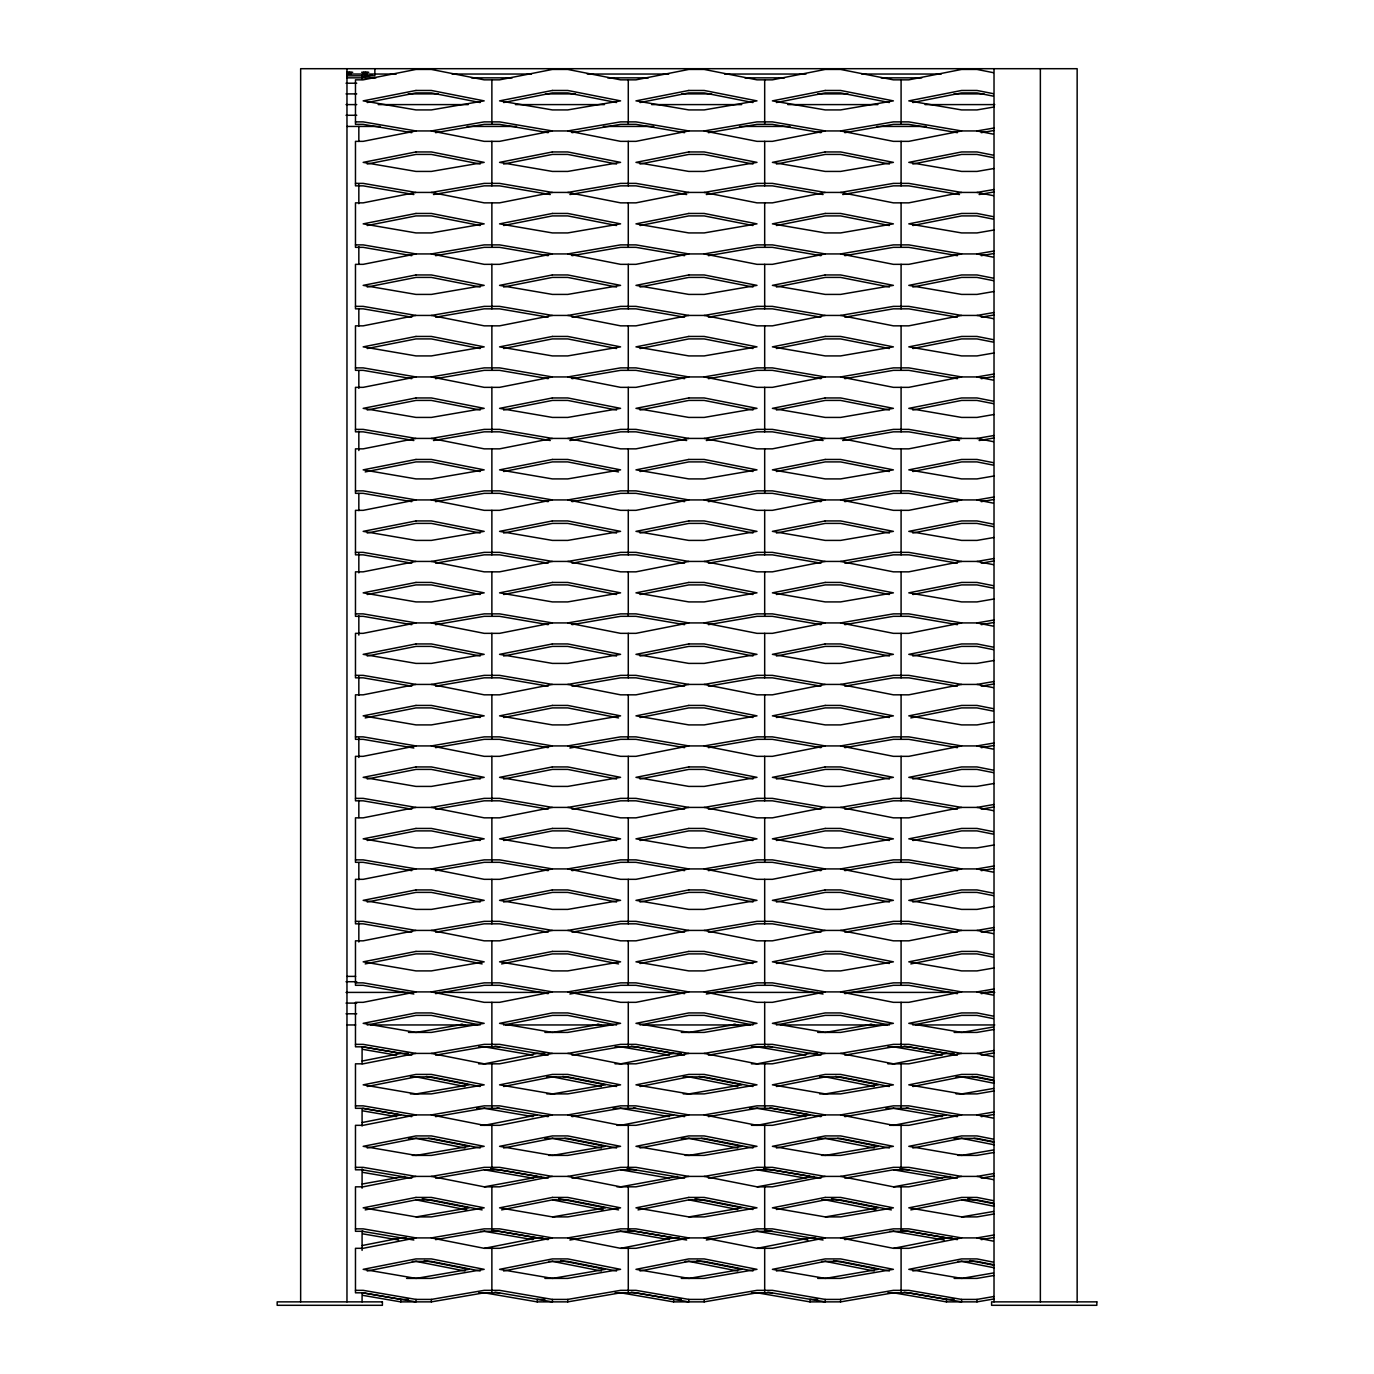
<?xml version="1.0" encoding="UTF-8"?>
<svg xmlns="http://www.w3.org/2000/svg" width="1374" height="1374" viewBox="0 0 1374 1374"><rect width="100%" height="100%" fill="white"/><g stroke="black" fill="none" stroke-linecap="round" stroke-linejoin="round"><path stroke-width="1.5" d="M362.204 77.064L372.354 75.055M367.236 102.535L415.961 92.917L431.367 92.917L480.11 102.535M503.64 102.535L552.382 92.917L567.771 92.917L616.514 102.535M993.9 128.04L977 130.942L961.594 130.942L908.798 121.874L893.392 121.874L840.596 130.942L825.19 130.942L772.394 121.874L756.988 121.874L704.192 130.942L688.786 130.942L635.973 121.874L620.584 121.874L567.771 130.942L552.382 130.942L499.569 121.874L484.18 121.874L431.367 130.942L415.961 130.942L363.165 141.35L355.471 141.35L355.471 185.851L363.165 185.851L413.866 194.541M640.044 102.535L688.786 92.917L704.192 92.917L752.918 102.535M367.236 164.038L415.961 154.42L431.367 154.42L480.11 164.038M552.382 130.942L499.569 141.35L484.18 141.35L431.367 130.942M776.447 102.535L825.19 92.917L840.596 92.917L889.339 102.535M503.64 164.038L552.382 154.42L567.771 154.42L616.514 164.038M688.786 130.942L635.973 141.35L620.584 141.35L567.771 130.942M993.9 189.543L977 192.429L961.594 192.429L908.798 183.377L893.392 183.377L840.596 192.429L825.19 192.429L772.394 183.377L756.988 183.377L704.192 192.429L688.786 192.429L635.973 183.377L620.584 183.377L567.771 192.429L552.382 192.429L499.569 183.377L484.18 183.377L431.367 192.429L415.961 192.429L363.165 202.854L355.471 202.854L355.471 247.337L363.165 247.337L411.753 255.684M912.851 102.535L961.594 92.917L977 92.917L993.247 96.128M640.044 164.038L688.786 154.42L704.192 154.42L752.918 164.038M825.19 130.942L772.394 141.35L756.988 141.35L704.192 130.942M367.236 225.525L415.961 215.907L431.367 215.907L480.11 225.525M552.382 192.429L499.569 202.854L484.18 202.854L431.367 192.429M776.447 164.038L825.19 154.42L840.596 154.42L889.339 164.038M961.594 130.942L908.798 141.35L893.392 141.35L840.596 130.942M503.64 225.525L552.382 215.907L567.771 215.907L616.514 225.525M688.786 192.429L635.973 202.854L620.584 202.854L567.771 192.429M993.9 251.03L977 253.932L961.594 253.932L908.798 244.881L893.392 244.881L840.596 253.932L825.19 253.932L772.394 244.881L756.988 244.881L704.192 253.932L688.786 253.932L635.973 244.881L620.584 244.881L567.771 253.932L552.382 253.932L499.569 244.881L484.18 244.881L431.367 253.932L415.961 253.932L363.165 264.34L355.471 264.34L355.471 308.841L363.165 308.841L411.753 317.171M912.851 164.038L961.594 154.42L977 154.42L993.247 157.615M640.044 225.525L688.786 215.907L704.192 215.907L752.918 225.525M825.19 192.429L772.394 202.854L756.988 202.854L704.192 192.429M367.236 287.029L415.961 277.411L431.367 277.411L480.11 287.029M552.382 253.932L499.569 264.34L484.18 264.34L431.367 253.932M776.447 225.525L825.19 215.907L840.596 215.907L889.339 225.525M961.594 192.429L908.798 202.854L893.392 202.854L840.596 192.429M503.64 287.029L552.382 277.411L567.771 277.411L616.514 287.029M688.786 253.932L635.973 264.34L620.584 264.34L567.771 253.932M993.9 312.533L977 315.436L961.594 315.436L908.798 306.368L893.392 306.368L840.596 315.436L825.19 315.436L772.394 306.368L756.988 306.368L704.192 315.436L688.786 315.436L635.973 306.368L620.584 306.368L567.771 315.436L552.382 315.436L499.569 306.368L484.18 306.368L431.367 315.436L415.961 315.436L363.165 325.844L355.471 325.844L355.471 370.345L363.165 370.345L411.753 378.674M912.851 225.525L961.594 215.907L977 215.907L993.247 219.119M640.044 287.029L688.786 277.411L704.192 277.411L752.918 287.029M825.19 253.932L772.394 264.34L756.988 264.34L704.192 253.932M367.236 348.532L415.961 338.914L431.367 338.914L480.11 348.532M552.382 315.436L499.569 325.844L484.18 325.844L431.367 315.436M776.447 287.029L825.19 277.411L840.596 277.411L889.339 287.029M961.594 253.932L908.798 264.34L893.392 264.34L840.596 253.932M503.64 348.532L552.382 338.914L567.771 338.914L616.514 348.532M688.786 315.436L635.973 325.844L620.584 325.844L567.771 315.436M993.9 374.037L977 376.94L961.594 376.94L908.798 367.871L893.392 367.871L840.596 376.94L825.19 376.94L772.394 367.871L756.988 367.871L704.192 376.94L688.786 376.94L635.973 367.871L620.584 367.871L567.771 376.94L552.382 376.94L499.569 367.871L484.18 367.871L431.367 376.94L415.961 376.94L363.165 387.348L355.471 387.348L355.471 431.831L363.165 431.831L413.866 440.539M912.851 287.029L961.594 277.411L977 277.411L993.247 280.622M640.044 348.532L688.786 338.914L704.192 338.914L752.918 348.532M825.19 315.436L772.394 325.844L756.988 325.844L704.192 315.436M367.236 410.019L415.961 400.418L431.367 400.418L480.11 410.019M552.382 376.94L499.569 387.348L484.18 387.348L431.367 376.94M776.447 348.532L825.19 338.914L840.596 338.914L889.339 348.532M961.594 315.436L908.798 325.844L893.392 325.844L840.596 315.436M503.64 410.019L552.382 400.418L567.771 400.418L616.514 410.019M688.786 376.94L635.973 387.348L620.584 387.348L567.771 376.94M993.9 435.524L977 438.426L961.594 438.426L908.798 429.375L893.392 429.375L840.596 438.426L825.19 438.426L772.394 429.375L756.988 429.375L704.192 438.426L688.786 438.426L635.973 429.375L620.584 429.375L567.771 438.426L552.382 438.426L499.569 429.375L484.18 429.375L431.367 438.426L415.961 438.426L363.165 448.851L355.471 448.851L355.471 493.335L363.165 493.335L411.753 501.665M912.851 348.532L961.594 338.914L977 338.914L993.247 342.109M640.044 410.019L688.786 400.418L704.192 400.418L752.918 410.019M825.19 376.94L772.394 387.348L756.988 387.348L704.192 376.94M365.192 471.917L415.961 461.904L431.367 461.904L480.11 471.522M552.382 438.426L499.569 448.851L484.18 448.851L431.367 438.426M776.447 410.019L825.19 400.418L840.596 400.418L889.339 410.019M961.594 376.94L908.798 387.348L893.392 387.348L840.596 376.94M503.64 471.522L552.382 461.904L567.771 461.904L618.54 471.917M688.786 438.426L635.973 448.851L620.584 448.851L567.771 438.426M993.9 497.027L977 499.93L961.594 499.93L908.798 490.862L893.392 490.862L840.596 499.93L825.19 499.93L772.394 490.862L756.988 490.862L704.192 499.93L688.786 499.93L635.973 490.862L620.584 490.862L567.771 499.93L552.382 499.93L499.569 490.862L484.18 490.862L431.367 499.93L415.961 499.93L363.165 510.338L355.471 510.338L355.471 554.838L363.165 554.838L411.753 563.168M912.851 410.019L961.594 400.418L977 400.418L993.247 403.613M640.044 471.522L688.786 461.904L704.192 461.904L752.918 471.522M825.19 438.426L772.394 448.851L756.988 448.851L704.192 438.426M367.236 533.026L415.961 523.408L431.367 523.408L480.11 533.026M552.382 499.93L499.569 510.338L484.18 510.338L431.367 499.93M776.447 471.522L825.19 461.904L840.596 461.904L889.339 471.522M961.594 438.426L908.798 448.851L893.392 448.851L840.596 438.426M503.64 533.026L552.382 523.408L567.771 523.408L616.514 533.026M688.786 499.93L635.973 510.338L620.584 510.338L567.771 499.93M993.9 558.531L977 561.434L961.594 561.434L908.798 552.365L893.392 552.365L840.596 561.434L825.19 561.434L772.394 552.365L756.988 552.365L704.192 561.434L688.786 561.434L635.973 552.365L620.584 552.365L567.771 561.434L552.382 561.434L499.569 552.365L484.18 552.365L431.367 561.434L415.961 561.434L363.165 571.842L355.471 571.842L355.471 616.325L363.165 616.325L411.753 624.672M912.851 471.522L961.594 461.904L977 461.904L993.247 465.116M640.044 533.026L688.786 523.408L704.192 523.408L752.918 533.026M825.19 499.93L772.394 510.338L756.988 510.338L704.192 499.93M367.236 594.513L415.961 584.912L431.367 584.912L480.11 594.513M552.382 561.434L499.569 571.842L484.18 571.842L431.367 561.434M776.447 533.026L825.19 523.408L840.596 523.408L889.339 533.026M961.594 499.93L908.798 510.338L893.392 510.338L840.596 499.93M503.64 594.513L552.382 584.912L567.771 584.912L616.514 594.513M688.786 561.434L635.973 571.842L620.584 571.842L567.771 561.434M993.9 620.018L977 622.92L961.594 622.92L908.798 613.869L893.392 613.869L840.596 622.92L825.19 622.92L772.394 613.869L756.988 613.869L704.192 622.92L688.786 622.92L635.973 613.869L620.584 613.869L567.771 622.92L552.382 622.92L499.569 613.869L484.18 613.869L431.367 622.92L415.961 622.92L363.165 633.345L355.471 633.345L355.471 677.829L363.165 677.829L411.753 686.158M912.851 533.026L961.594 523.408L977 523.408L993.247 526.603M640.044 594.513L688.786 584.912L704.192 584.912L752.918 594.513M825.19 561.434L772.394 571.842L756.988 571.842L704.192 561.434M367.236 656.016L415.961 646.398L431.367 646.398L480.11 656.016M552.382 622.92L499.569 633.345L484.18 633.345L431.367 622.92M776.447 594.513L825.19 584.912L840.596 584.912L889.339 594.513M961.594 561.434L908.798 571.842L893.392 571.842L840.596 561.434M503.64 656.016L552.382 646.398L567.771 646.398L616.514 656.016M688.786 622.92L635.973 633.345L620.584 633.345L567.771 622.92M993.9 681.521L977 684.424L961.594 684.424L908.798 675.355L893.392 675.355L840.596 684.424L825.19 684.424L772.394 675.355L756.988 675.355L704.192 684.424L688.786 684.424L635.973 675.355L620.584 675.355L567.771 684.424L552.382 684.424L499.569 675.355L484.18 675.355L431.367 684.424L415.961 684.424L363.165 694.832L355.471 694.832L355.471 739.332L363.165 739.332L413.866 748.023M912.851 594.513L961.594 584.912L977 584.912L993.247 588.106M640.044 656.016L688.786 646.398L704.192 646.398L752.918 656.016M825.19 622.92L772.394 633.345L756.988 633.345L704.192 622.92M365.192 717.915L415.961 707.902L431.367 707.902L480.11 717.52M552.382 684.424L499.569 694.832L484.18 694.832L431.367 684.424M776.447 656.016L825.19 646.398L840.596 646.398L889.339 656.016M961.594 622.92L908.798 633.345L893.392 633.345L840.596 622.92M503.64 717.52L552.382 707.902L567.771 707.902L618.54 717.915M688.786 684.424L635.973 694.832L620.584 694.832L567.771 684.424M993.9 743.025L977 745.927L961.594 745.927L908.798 736.859L893.392 736.859L840.596 745.927L825.19 745.927L772.394 736.859L756.988 736.859L704.192 745.927L688.786 745.927L635.973 736.859L620.584 736.859L567.771 745.927L552.382 745.927L499.569 736.859L484.18 736.859L431.367 745.927L415.961 745.927L363.165 756.335L355.471 756.335L355.471 800.819L363.165 800.819L411.753 809.166M912.851 656.016L961.594 646.398L977 646.398L993.247 649.61M640.044 717.52L688.786 707.902L704.192 707.902L752.918 717.52M825.19 684.424L772.394 694.832L756.988 694.832L704.192 684.424M367.236 779.006L415.961 769.406L431.367 769.406L480.11 779.006M552.382 745.927L499.569 756.335L484.18 756.335L431.367 745.927M776.447 717.52L825.19 707.902L840.596 707.902L889.339 717.52M961.594 684.424L908.798 694.832L893.392 694.832L840.596 684.424M503.64 779.006L552.382 769.406L567.771 769.406L616.514 779.006M688.786 745.927L635.973 756.335L620.584 756.335L567.771 745.927M993.9 804.511L977 807.414L961.594 807.414L908.798 798.363L893.392 798.363L840.596 807.414L825.19 807.414L772.394 798.363L756.988 798.363L704.192 807.414L688.786 807.414L635.973 798.363L620.584 798.363L567.771 807.414L552.382 807.414L499.569 798.363L484.18 798.363L431.367 807.414L415.961 807.414L363.165 817.839L355.471 817.839L355.471 862.322L363.165 862.322L411.753 870.652M910.825 717.915L961.594 707.902L977 707.902L993.247 711.097M640.044 779.006L688.786 769.406L704.192 769.406L752.918 779.006M825.19 745.927L772.394 756.335L756.988 756.335L704.192 745.927M367.236 840.51L415.961 830.892L431.367 830.892L480.11 840.51M552.382 807.414L499.569 817.839L484.18 817.839L431.367 807.414M776.447 779.006L825.19 769.406L840.596 769.406L889.339 779.006M961.594 745.927L908.798 756.335L893.392 756.335L840.596 745.927M503.64 840.51L552.382 830.892L567.771 830.892L616.514 840.51M688.786 807.414L635.973 817.839L620.584 817.839L567.771 807.414M993.9 866.015L977 868.918L961.594 868.918L908.798 859.866L893.392 859.866L840.596 868.918L825.19 868.918L772.394 859.866L756.988 859.866L704.192 868.918L688.786 868.918L635.973 859.866L620.584 859.866L567.771 868.918L552.382 868.918L499.569 859.866L484.18 859.866L431.367 868.918L415.961 868.918L363.165 879.326L355.471 879.326L355.471 923.826L363.165 923.826L411.753 932.156M912.851 779.006L961.594 769.406L977 769.406L993.247 772.6M640.044 840.51L688.786 830.892L704.192 830.892L752.918 840.51M825.19 807.414L772.394 817.839L756.988 817.839L704.192 807.414M367.236 902.014L415.961 892.396L431.367 892.396L480.11 902.014M552.382 868.918L499.569 879.326L484.18 879.326L431.367 868.918M776.447 840.51L825.19 830.892L840.596 830.892L889.339 840.51M961.594 807.414L908.798 817.839L893.392 817.839L840.596 807.414M503.64 902.014L552.382 892.396L567.771 892.396L616.514 902.014M688.786 868.918L635.973 879.326L620.584 879.326L567.771 868.918M993.9 927.519L977 930.421L961.594 930.421L908.798 921.353L893.392 921.353L840.596 930.421L825.19 930.421L772.394 921.353L756.988 921.353L704.192 930.421L688.786 930.421L635.973 921.353L620.584 921.353L567.771 930.421L552.382 930.421L499.569 921.353L484.18 921.353L431.367 930.421L415.961 930.421L363.165 940.829L355.471 940.829L355.471 985.313L363.165 985.313L413.866 994.02M912.851 840.51L961.594 830.892L977 830.892L993.247 834.104M640.044 902.014L688.786 892.396L704.192 892.396L752.918 902.014M825.19 868.918L772.394 879.326L756.988 879.326L704.192 868.918M365.192 963.913L415.961 953.899L431.367 953.899L482.137 963.913M552.382 930.421L499.569 940.829L484.18 940.829L431.367 930.421M776.447 902.014L825.19 892.396L840.596 892.396L889.339 902.014M961.594 868.918L908.798 879.326L893.392 879.326L840.596 868.918M501.613 963.913L552.382 953.899L567.771 953.899L618.54 963.913M688.786 930.421L635.973 940.829L620.584 940.829L567.771 930.421M993.9 989.022L977 991.908L961.594 991.908L908.798 982.857L893.392 982.857L840.596 991.908L825.19 991.908L772.394 982.857L756.988 982.857L704.192 991.908L688.786 991.908L635.973 982.857L620.584 982.857L567.771 991.908L552.382 991.908L499.569 982.857L484.18 982.857L431.367 991.908L415.961 991.908L363.165 1002.333L355.471 1002.333L355.471 1046.816L363.165 1046.816L411.753 1055.146M912.851 902.014L961.594 892.396L977 892.396L993.247 895.608M640.044 963.5L688.786 953.899L704.192 953.899L752.918 963.5M825.19 930.421L772.394 940.829L756.988 940.829L704.192 930.421M367.236 1025.004L415.961 1015.386L431.367 1015.386L480.11 1025.004M552.382 991.908L499.569 1002.333L484.18 1002.333L431.367 991.908M776.447 963.5L825.19 953.899L840.596 953.899L889.339 963.5M961.594 930.421L908.798 940.829L893.392 940.829L840.596 930.421M503.64 1025.004L552.382 1015.386L567.771 1015.386L616.514 1025.004M688.786 991.908L635.973 1002.333L620.584 1002.333L567.771 991.908M362.204 1061.037L400.796 1053.411L408.49 1053.411M993.9 1050.509L977 1053.411L961.594 1053.411L908.798 1044.36L893.392 1044.36L840.596 1053.411L825.19 1053.411L772.394 1044.36L756.988 1044.36L704.192 1053.411L688.786 1053.411L635.973 1044.36L620.584 1044.36L567.771 1053.411L552.382 1053.411L499.569 1044.36L484.18 1044.36L431.367 1053.411L415.961 1053.411L363.165 1063.82L355.471 1063.82L355.471 1108.32L363.165 1108.32L411.753 1116.65M910.825 963.913L961.594 953.899L977 953.899L993.247 957.094M640.044 1025.004L688.786 1015.386L704.192 1015.386L752.918 1025.004M825.19 991.908L772.394 1002.333L756.988 1002.333L704.192 991.908M367.236 1086.508L415.961 1076.89M484.387 1063.837L537.2 1053.411L544.894 1053.411M552.382 1053.411L499.569 1063.82L478.616 1063.837M776.447 1025.004L825.19 1015.386L840.596 1015.386L889.339 1025.004M961.594 991.908L908.798 1002.333L893.392 1002.333L840.596 991.908M503.64 1086.508L552.382 1076.89M620.808 1063.837L673.603 1053.411L681.298 1053.411M688.786 1053.411L635.973 1063.82L615.02 1063.837M362.204 1122.524L400.796 1114.915L362.77 1108.389M993.9 1112.013L977 1114.915L961.594 1114.915L908.798 1105.847L893.392 1105.847L840.596 1114.915L825.19 1114.915L772.394 1105.847L756.988 1105.847L704.192 1114.915L688.786 1114.915L635.973 1105.847L620.584 1105.847L567.771 1114.915L552.382 1114.915L499.569 1105.847L484.18 1105.847L431.367 1114.915L415.961 1114.915L363.165 1125.323L355.471 1125.323L355.471 1169.806L363.165 1169.806M912.851 1025.004L961.594 1015.386L977 1015.386L993.247 1018.598M640.044 1086.508L688.786 1076.89M757.211 1063.837L810.007 1053.411L817.702 1053.411M825.19 1053.411L772.394 1063.82L751.423 1063.837M367.236 1147.994L415.961 1138.393M484.387 1125.323L537.2 1114.915M552.382 1114.915L499.569 1125.323L480.539 1125.323M776.447 1086.508L825.19 1076.89M893.615 1063.837L946.411 1053.411L954.123 1053.411M961.594 1053.411L908.798 1063.82L887.844 1063.837M503.64 1147.994L552.382 1138.393M620.808 1125.323L673.603 1114.915M688.786 1114.915L635.973 1125.323L616.943 1125.323M362.204 1184.027L404.643 1176.419M993.9 1173.516L977 1176.402L961.594 1176.402L908.798 1167.35L893.392 1167.35L840.596 1176.402L825.19 1176.402L772.394 1167.35L756.988 1167.35L704.192 1176.402L688.786 1176.402L635.973 1167.35L620.584 1167.35L567.771 1176.402L552.382 1176.402L499.569 1167.35L484.18 1167.35L431.367 1176.402L415.961 1176.402L363.165 1186.827L355.471 1186.827L355.471 1231.31L363.165 1231.31M912.851 1086.508L961.594 1076.89M640.044 1147.994L688.786 1138.393M757.211 1125.323L810.007 1114.915L769.887 1108.028M825.19 1114.915L772.394 1125.323L751.423 1125.323M365.192 1209.893L415.961 1199.88L431.367 1199.88L482.137 1209.893M484.387 1186.827L541.047 1176.419M552.382 1176.402L499.569 1186.827L484.18 1186.827L431.367 1176.402M776.447 1147.994L825.19 1138.393M893.615 1125.323L946.411 1114.915M961.594 1114.915L908.798 1125.323L889.768 1125.323M501.613 1209.893L552.382 1199.88L567.771 1199.88L618.54 1209.893M620.808 1186.827L677.451 1176.419M688.786 1176.402L635.973 1186.827L616.943 1186.827M362.204 1245.531L400.796 1237.905L406.567 1237.905M993.9 1235.003L977 1237.905L961.594 1237.905L908.798 1228.854L893.392 1228.854L840.596 1237.905L825.19 1237.905L772.394 1228.854L756.988 1228.854L704.192 1237.905L688.786 1237.905L635.973 1228.854L620.584 1228.854L567.771 1237.905L552.382 1237.905L499.569 1228.854L484.18 1228.854L431.367 1237.905L415.961 1237.905L363.165 1248.313L355.471 1248.313L355.471 1292.814L363.165 1292.814L415.961 1301.865L415.961 1299.409L363.165 1290.341L355.471 1290.341M912.851 1147.994L961.594 1138.393M638.017 1209.893L688.786 1199.88L704.192 1199.88L752.918 1209.498M757.211 1186.827L813.855 1176.419M825.19 1176.402L772.394 1186.827L756.988 1186.827L704.192 1176.402M367.236 1271.002L415.961 1261.384M484.387 1248.331L537.2 1237.905L542.97 1237.905M552.382 1237.905L499.569 1248.313L484.18 1248.313L431.367 1237.905M776.447 1209.498L825.19 1199.88M893.615 1186.827L950.258 1176.419M961.594 1176.402L908.798 1186.827L893.392 1186.827L840.596 1176.402M503.64 1271.002L552.382 1261.384M620.808 1248.331L673.603 1237.905L679.374 1237.905M688.786 1237.905L635.973 1248.313L620.584 1248.313L567.771 1237.905M910.825 1209.893L961.594 1199.88L977 1199.88L993.247 1203.092M640.044 1271.002L688.786 1261.384M757.211 1248.331L810.007 1237.905L815.778 1237.905M825.19 1237.905L772.394 1248.313L756.988 1248.313L704.192 1237.905M776.447 1271.002L825.19 1261.384M893.615 1248.331L946.411 1237.905L952.199 1237.905M961.594 1237.905L908.798 1248.313L893.392 1248.313L840.596 1237.905M912.851 1271.002L961.594 1261.384M435.592 132.677L484.18 124.347L499.569 124.347L548.157 132.677M571.996 132.677L620.584 124.347L635.973 124.347L684.561 132.677M708.4 132.677L756.988 124.347L772.394 124.347L820.965 132.677M433.48 194.541L484.18 185.851L499.569 185.851L550.27 194.541M993.9 107.035L977 109.92L961.594 109.92L908.798 100.869L961.594 90.461L977 90.461L993.247 93.655M844.821 132.677L893.392 124.347L908.798 124.347L957.369 132.677M569.884 194.541L620.584 185.851L635.973 185.851L686.674 194.541M981.225 132.677L993.9 130.513M706.305 194.541L756.988 185.851L772.394 185.851L823.078 194.541M435.592 255.684L484.18 247.337L499.569 247.337L548.157 255.684M993.9 168.521L977 171.424L961.594 171.424L908.798 162.372L961.594 151.947L977 151.947L993.247 155.159M842.709 194.541L893.392 185.851L908.798 185.851L959.481 194.541M571.996 255.684L620.584 247.337L635.973 247.337L684.561 255.684M979.112 194.541L993.9 191.999M708.4 255.684L756.988 247.337L772.394 247.337L820.965 255.684M435.592 317.171L484.18 308.841L499.569 308.841L548.157 317.171M844.821 255.684L893.392 247.337L908.798 247.337L957.369 255.684M993.9 230.025L977 232.927L961.594 232.927L908.798 223.859L961.594 213.451L977 213.451L993.247 216.645M571.996 317.171L620.584 308.841L635.973 308.841L684.561 317.171M981.225 255.684L993.9 253.503M708.4 317.171L756.988 308.841L772.394 308.841L820.965 317.171M435.592 378.674L484.18 370.345L499.569 370.345L548.157 378.674M844.821 317.171L893.392 308.841L908.798 308.841L957.369 317.171M993.9 291.528L977 294.414L961.594 294.414L908.798 285.363L961.594 274.955L977 274.955L993.247 278.149M571.996 378.674L620.584 370.345L635.973 370.345L684.561 378.674M981.225 317.171L993.9 315.007M708.4 378.674L756.988 370.345L772.394 370.345L820.965 378.674M433.48 440.539L484.18 431.831L499.569 431.831L550.27 440.539M993.9 353.015L977 355.918L961.594 355.918L908.798 346.866L961.594 336.441L977 336.441L993.247 339.653M844.821 378.674L893.392 370.345L908.798 370.345L957.369 378.674M569.884 440.539L620.584 431.831L635.973 431.831L686.674 440.539M981.225 378.674L993.9 376.493M706.305 440.539L756.988 431.831L772.394 431.831L823.078 440.539M435.592 501.665L484.18 493.335L499.569 493.335L548.157 501.665M842.709 440.539L893.392 431.831L908.798 431.831L959.481 440.539M993.9 414.519L977 417.421L961.594 417.421L908.798 408.353L961.594 397.945L977 397.945L993.247 401.156M571.996 501.665L620.584 493.335L635.973 493.335L684.561 501.665M979.112 440.539L993.9 437.997M708.4 501.665L756.988 493.335L772.394 493.335L820.965 501.665M435.592 563.168L484.18 554.838L499.569 554.838L548.157 563.168M844.821 501.665L893.392 493.335L908.798 493.335L957.369 501.665M993.9 476.022L977 478.908L961.594 478.908L908.798 469.856L961.594 459.448L977 459.448L993.247 462.643M571.996 563.168L620.584 554.838L635.973 554.838L684.561 563.168M981.225 501.665L993.9 499.501M708.4 563.168L756.988 554.838L772.394 554.838L820.965 563.168M435.592 624.672L484.18 616.325L499.569 616.325L548.157 624.672M844.821 563.168L893.392 554.838L908.798 554.838L957.369 563.168M993.9 537.509L977 540.411L961.594 540.411L908.798 531.36L961.594 520.935L977 520.935L993.247 524.147M571.996 624.672L620.584 616.325L635.973 616.325L684.561 624.672M981.225 563.168L993.9 560.987M708.4 624.672L756.988 616.325L772.394 616.325L820.965 624.672M435.592 686.158L484.18 677.829L499.569 677.829L548.157 686.158M993.9 599.012L977 601.915L961.594 601.915L908.798 592.847L961.594 582.439L977 582.439L993.247 585.65M844.821 624.672L893.392 616.325L908.798 616.325L957.369 624.672M571.996 686.158L620.584 677.829L635.973 677.829L684.561 686.158M981.225 624.672L993.9 622.491M708.4 686.158L756.988 677.829L772.394 677.829L820.965 686.158M435.592 747.662L484.18 739.332L499.569 739.332L548.157 747.662M844.821 686.158L893.392 677.829L908.798 677.829L957.369 686.158M993.9 660.516L977 663.402L961.594 663.402L908.798 654.35L961.594 643.942L977 643.942L993.247 647.137M569.884 748.023L620.584 739.332L635.973 739.332L684.561 747.662M981.225 686.158L993.9 683.994M708.4 747.662L756.988 739.332L772.394 739.332L820.965 747.662M435.592 809.166L484.18 800.819L499.569 800.819L548.157 809.166M844.821 747.662L893.392 739.332L908.798 739.332L957.369 747.662M993.9 722.003L977 724.905L961.594 724.905L908.798 715.854L961.594 705.429L977 705.429L993.247 708.641M571.996 809.166L620.584 800.819L635.973 800.819L684.561 809.166M981.225 747.662L993.9 745.481M708.4 809.166L756.988 800.819L772.394 800.819L820.965 809.166M435.592 870.652L484.18 862.322L499.569 862.322L548.157 870.652M844.821 809.166L893.392 800.819L908.798 800.819L957.369 809.166M993.9 783.506L977 786.409L961.594 786.409L908.798 777.341L961.594 766.932L977 766.932L993.247 770.144M571.996 870.652L620.584 862.322L635.973 862.322L684.561 870.652M981.225 809.166L993.9 806.985M708.4 870.652L756.988 862.322L772.394 862.322L820.965 870.652M435.592 932.156L484.18 923.826L499.569 923.826L548.157 932.156M993.9 845.01L977 847.913L961.594 847.913L908.798 838.844L961.594 828.436L977 828.436L993.247 831.631M844.821 870.652L893.392 862.322L908.798 862.322L957.369 870.652M571.996 932.156L620.584 923.826L635.973 923.826L684.561 932.156M981.225 870.652L993.9 868.488M708.4 932.156L756.988 923.826L772.394 923.826L820.965 932.156M435.592 993.66L484.18 985.313L499.569 985.313L548.157 993.66M844.821 932.156L893.392 923.826L908.798 923.826L957.369 932.156M993.9 906.496L977 909.399L961.594 909.399L908.798 900.348L961.594 889.923L977 889.923L993.247 893.134M569.884 994.02L620.584 985.313L635.973 985.313L684.561 993.66M981.225 932.156L993.9 929.975M416.185 1032.406L462.66 1024.437M706.305 994.02L756.988 985.313L772.394 985.313L823.078 994.02M552.606 1032.406L599.064 1024.437M435.592 1055.146L484.18 1046.816M844.821 993.66L893.392 985.313L908.798 985.313L957.369 993.66M993.9 968L977 970.903L961.594 970.903L908.798 961.834L961.594 951.426L977 951.426L993.247 954.638M689.009 1032.406L735.468 1024.437M571.996 1055.146L620.584 1046.816M981.225 993.66L993.9 991.478M416.185 1093.91L468.998 1084.842L426.352 1076.426M825.413 1032.406L871.872 1024.437M708.4 1055.146L756.988 1046.816M552.606 1093.91L605.402 1084.842L562.756 1076.426M435.592 1116.65L484.18 1108.32M961.817 1032.406L993.505 1026.979M844.821 1055.146L893.392 1046.816M993.9 1029.504L977 1032.406L954.123 1032.406M689.009 1093.91L741.805 1084.842L699.16 1076.426M571.996 1116.65L620.584 1108.32M981.225 1055.146L993.9 1052.982M416.185 1155.397L468.998 1146.345L428.379 1138.325M825.413 1093.91L878.209 1084.842L835.564 1076.426M708.4 1116.65L756.988 1108.32M552.606 1155.397L605.402 1146.345L564.783 1138.325M435.592 1178.153L484.18 1169.806L499.569 1169.806L548.157 1178.153M961.817 1093.91L993.505 1088.466M993.9 1090.99L977 1093.893L956.046 1093.91M844.821 1116.65L893.392 1108.32M689.009 1155.397L741.805 1146.345L701.187 1138.325M571.996 1178.153L620.584 1169.806L635.973 1169.806M981.225 1116.65L993.9 1114.469M416.185 1216.9L468.998 1207.849L422.282 1198.626M825.413 1155.397L878.209 1146.345L837.59 1138.325M708.4 1178.153L756.988 1169.806L772.394 1169.806L820.965 1178.153M552.606 1216.9L605.402 1207.849L558.686 1198.626M435.592 1239.64L484.18 1231.31M961.817 1155.397L993.505 1149.969M844.821 1178.153L893.392 1169.806L908.798 1169.806M993.9 1152.494L977 1155.397L957.97 1155.397M689.009 1216.9L741.805 1207.849L695.089 1198.626M569.884 1240.018L620.584 1231.31M981.225 1178.153L993.9 1175.972M416.185 1278.404L468.998 1269.336L424.308 1260.525M825.413 1216.9L878.209 1207.849L831.51 1198.626M706.305 1240.018L756.988 1231.31M552.606 1278.404L605.402 1269.336L560.712 1260.525M415.961 1299.409L431.367 1299.409L484.18 1290.341L499.569 1290.341L552.382 1299.409L567.771 1299.409L620.584 1290.341L635.973 1290.341L688.786 1299.409L704.192 1299.409L756.988 1290.341L772.394 1290.341L825.19 1299.409L840.596 1299.409L893.392 1290.341L908.798 1290.341L961.594 1299.409L977 1299.409L993.9 1296.506M362.77 1295.356L400.796 1301.882L431.367 1301.865L484.18 1292.814M961.817 1216.9L993.505 1211.473M844.821 1239.64L893.392 1231.31M993.9 1213.998L977 1216.9L961.594 1216.9L908.798 1207.832L961.594 1197.424L977 1197.424L993.247 1200.618M689.009 1278.404L741.805 1269.336L697.133 1260.525M484.387 1292.814L537.2 1301.882L567.771 1301.865L620.584 1292.814M981.225 1239.64L993.9 1237.476M825.413 1278.404L878.209 1269.336L833.537 1260.525M620.808 1292.814L673.603 1301.882L704.192 1301.865L756.988 1292.814M961.817 1278.404L993.505 1272.959M757.211 1292.814L810.007 1301.882L840.596 1301.865L893.392 1292.814M993.9 1275.484L977 1278.387L954.123 1278.404M893.615 1292.814L946.411 1301.882L977 1301.865L993.9 1298.98M346.643 72.255L352.723 72.255M361.637 72.255L368.764 72.255M346.643 74.041L396.313 74.041M452.098 74.041L531.463 74.041M587.248 74.041L668.76 74.041M724.545 74.041L806.057 74.041M861.841 74.041L941.207 74.041M347.072 75.828L374.862 75.828L374.862 68.7M347.09 77.854L375.995 77.854M471.471 77.854L512.21 77.854M607.634 77.854L648.391 77.854M744.914 77.854L784.571 77.854M881.077 77.854L921.834 77.854M346.025 83.213L356.742 83.213M346.025 93.896L356.742 93.896M408.215 93.896L438.237 93.896M545.461 93.896L575.483 93.896M681.641 93.896L711.663 93.896M817.822 93.896L847.844 93.896M954.003 93.896L984.024 93.896M346.025 104.596L356.742 104.596M378.193 104.596L468.259 104.596M515.439 104.596L604.44 104.596M651.62 104.596L741.685 104.596M787.783 104.596L877.866 104.596M925.046 104.596L994.742 104.596M346.025 115.279L356.742 115.279M355.471 121.874L363.165 121.874L415.961 130.942M347.09 126.442L380.289 126.442M467.177 126.442L516.504 126.442M603.358 126.442L653.766 126.442M739.538 126.442L789.947 126.442M876.801 126.442L926.128 126.442M355.471 183.377L363.165 183.377L415.961 192.429M355.471 244.881L363.165 244.881L415.961 253.932M355.471 306.368L363.165 306.368L415.961 315.436M355.471 367.871L363.165 367.871L415.961 376.94M355.471 429.375L363.165 429.375L415.961 438.426M355.471 490.862L363.165 490.862L415.961 499.93M355.471 552.365L363.165 552.365L415.961 561.434M355.471 613.869L363.165 613.869L415.961 622.92M355.471 675.355L363.165 675.355L415.961 684.424M355.471 736.859L363.165 736.859L415.961 745.927M355.471 798.363L363.165 798.363L415.961 807.414M355.471 859.866L363.165 859.866L415.961 868.918M355.471 921.353L363.165 921.353L415.961 930.421M347.09 976.382L355.66 976.382M346.025 981.723L356.742 981.723M355.471 982.857L363.165 982.857L415.961 991.908M346.025 992.406L408.215 992.406M439.302 992.406L544.379 992.406M575.483 992.406L679.495 992.406M712.728 992.406L817.822 992.406M848.909 992.406L952.921 992.406M985.089 992.406L994.742 992.406M346.025 1003.106L356.742 1003.106M346.025 1013.789L356.742 1013.789M347.09 1024.952L355.66 1024.952M370.671 1024.952L477.912 1024.952M505.787 1024.952L613.01 1024.952M643.032 1024.952L750.273 1024.952M780.295 1024.952L887.518 1024.952M915.393 1024.952L994.742 1024.952M408.49 1032.406L431.367 1032.406L484.18 1023.338L431.367 1012.93L415.961 1012.93L363.165 1023.338L415.961 1032.406M544.894 1032.406L567.771 1032.406L620.584 1023.338L567.771 1012.93L552.382 1012.93L499.569 1023.338L552.382 1032.406M681.298 1032.406L704.192 1032.406L756.988 1023.338L704.192 1012.93L688.786 1012.93L635.973 1023.338L688.786 1032.406M817.702 1032.406L840.596 1032.406L893.392 1023.338L840.596 1012.93L825.19 1012.93L772.394 1023.338L825.19 1032.406M355.471 1044.36L363.165 1044.36L415.961 1053.411M478.616 1046.833L499.569 1046.816M615.02 1046.833L635.973 1046.816L684.561 1055.146M751.423 1046.833L772.394 1046.816M887.844 1046.833L908.798 1046.816L957.369 1055.146M410.414 1076.89L431.367 1076.89L480.11 1086.508M546.818 1076.89L567.771 1076.89L616.514 1086.508M683.221 1076.89L704.192 1076.89L752.918 1086.508M819.643 1076.89L840.596 1076.89L889.339 1086.508M956.046 1076.89L977 1076.89L993.247 1080.101M410.414 1093.91L431.367 1093.893L484.18 1084.842L431.367 1074.416L415.961 1074.416L363.165 1084.842L415.961 1093.893M546.818 1093.91L567.771 1093.893L620.584 1084.842L567.771 1074.416L552.382 1074.416L499.569 1084.842L552.382 1093.893M683.221 1093.91L704.192 1093.893L756.988 1084.842L704.192 1074.416L688.786 1074.416L635.973 1084.842L688.786 1093.893M819.643 1093.91L840.596 1093.893L893.392 1084.842L840.596 1074.416L825.19 1074.416L772.394 1084.842L825.19 1093.893M355.471 1105.847L363.165 1105.847L415.961 1114.915M476.692 1108.32L499.569 1108.32M613.096 1108.32L635.973 1108.32M749.5 1108.32L772.394 1108.32L820.965 1116.65M885.921 1108.32L908.798 1108.32M408.49 1138.393L431.367 1138.393L480.11 1147.994M544.894 1138.393L567.771 1138.393L616.514 1147.994M681.298 1138.393L704.192 1138.393L752.918 1147.994M817.702 1138.393L840.596 1138.393L889.339 1147.994M954.123 1138.393L977 1138.393L993.247 1141.588M412.337 1155.397L431.367 1155.397L484.18 1146.328L431.367 1135.92L415.961 1135.92L363.165 1146.328L415.961 1155.397M548.741 1155.397L567.771 1155.397L620.584 1146.328L567.771 1135.92L552.382 1135.92L499.569 1146.328L552.382 1155.397M685.145 1155.397L704.192 1155.397L756.988 1146.328L704.192 1135.92L688.786 1135.92L635.973 1146.328L688.786 1155.397M821.566 1155.397L840.596 1155.397L893.392 1146.328L840.596 1135.92L825.19 1135.92L772.394 1146.328L825.19 1155.397M355.471 1167.35L363.165 1167.35L415.961 1176.402M821.566 1199.897L840.596 1199.88L891.365 1209.893M355.471 1228.854L363.165 1228.854L415.961 1237.905M480.539 1231.327L499.569 1231.31L548.157 1239.64M616.943 1231.327L635.973 1231.31L686.674 1240.018M753.364 1231.327L772.394 1231.31M889.768 1231.327L908.798 1231.31L957.369 1239.64M412.337 1261.401L431.367 1261.384L480.11 1271.002M548.741 1261.401L567.771 1261.384L616.514 1271.002M685.145 1261.401L704.192 1261.384L752.918 1271.002M821.566 1261.401L840.596 1261.384L889.339 1271.002M957.97 1261.401L977 1261.384L993.247 1264.595M406.567 1278.404L431.367 1278.387L484.18 1269.336L431.367 1258.91L415.961 1258.91L363.165 1269.336L415.961 1278.387M544.894 1278.404L567.771 1278.387L620.584 1269.336L567.771 1258.91L552.382 1258.91L499.569 1269.336L552.382 1278.387M681.298 1278.404L704.192 1278.387L756.988 1269.336L704.192 1258.91L688.786 1258.91L635.973 1269.336L688.786 1278.387M817.702 1278.404L840.596 1278.387L893.392 1269.336L840.596 1258.91L825.19 1258.91L772.394 1269.336L825.19 1278.387M478.616 1292.814L499.569 1292.814M615.02 1292.814L635.973 1292.814L688.786 1301.865L688.786 1299.409M751.423 1292.814L772.394 1292.814M887.844 1292.814L908.798 1292.814L961.594 1301.865L961.594 1299.409M362.77 1292.882L400.796 1299.409L408.49 1299.409M544.894 1299.409L537.2 1299.409L537.2 1301.882M631.353 1292.161L673.603 1299.409L681.298 1299.409M817.702 1299.409L810.007 1299.409L810.007 1301.882M904.178 1292.161L946.411 1299.409L954.123 1299.409M411.753 132.677L363.165 124.347L355.471 124.347L355.471 79.847L363.165 79.847L415.961 69.439L431.367 69.439L484.18 79.847L499.569 79.847L552.382 69.439L567.771 69.439L620.584 79.847L635.973 79.847L688.786 69.439L704.192 69.439L756.988 79.847L772.394 79.847L825.19 69.439L840.596 69.439L893.392 79.847L908.798 79.847L961.594 69.439L977 69.439L993.247 72.65M961.594 1032.406L908.798 1023.338L961.594 1012.93L977 1012.93L993.247 1016.125M904.178 1046.164L946.411 1053.411M893.615 1046.833L942.186 1055.163M767.774 1046.164L820.965 1055.146M757.211 1046.833L805.782 1055.163M961.594 1093.893L908.798 1084.842L961.594 1074.416L977 1074.416L993.247 1077.628M631.353 1046.164L673.603 1053.411M620.808 1046.833L669.378 1055.163M906.29 1108.028L957.369 1116.65M893.615 1108.32L942.186 1116.667M494.949 1046.164L548.157 1055.146M484.387 1046.833L532.975 1055.163M757.211 1108.32L805.782 1116.667M362.77 1046.902L400.796 1053.411M362.77 1049.358L396.571 1055.163M961.594 1155.397L908.798 1146.328L961.594 1135.92L977 1135.92L993.247 1139.132M633.466 1108.028L684.561 1116.65M620.808 1108.32L669.378 1116.667M899.953 1168.45L957.369 1178.153M893.615 1169.824L942.186 1178.153M497.062 1108.028L548.157 1116.65M484.387 1108.32L532.975 1116.667M763.549 1168.45L810.007 1176.419M757.211 1169.824L805.782 1178.153M362.77 1110.862L396.571 1116.667M627.145 1168.45L684.561 1178.153M620.808 1169.824L669.378 1178.153M902.065 1230.297L946.411 1237.905M893.615 1231.327L944.299 1240.018M490.724 1168.45L537.2 1176.419M484.387 1169.824L532.975 1178.153M765.662 1230.297L823.078 1240.018M757.211 1231.327L807.895 1240.018M362.77 1169.892L411.753 1178.153M362.77 1172.366L396.571 1178.153M961.594 1278.387L908.798 1269.336L961.594 1258.91L977 1258.91L993.247 1262.122M629.24 1230.297L673.603 1237.905M620.808 1231.327L669.378 1239.657M492.837 1230.297L537.2 1237.905M484.387 1231.327L532.975 1239.657M767.774 1292.161L825.19 1301.865L825.19 1299.409M362.77 1231.396L413.866 1240.018M362.77 1233.852L398.683 1240.018M494.949 1292.161L552.382 1301.865L552.382 1299.409M977 130.942L993.247 134.137M977 192.429L993.247 195.64M977 253.932L993.247 257.144M977 315.436L993.247 318.631M977 376.94L993.247 380.134M977 438.426L993.247 441.638M977 499.93L993.247 503.124M977 561.434L993.247 564.628M977 622.92L993.247 626.132M977 684.424L993.247 687.618M977 745.927L993.247 749.122M977 807.414L993.247 810.626M977 868.918L993.247 872.129M977 930.421L993.247 933.616M977 991.908L993.247 995.12M870.086 1024.214L874.156 1025.004M977 1053.411L993.247 1056.623M733.682 1024.214L737.752 1025.004M971.968 1076.426L994.312 1080.84M961.817 1076.89L994.312 1083.313M840.596 1053.411L893.392 1063.82M597.278 1024.214L601.331 1025.004M825.413 1076.89L874.156 1086.508M704.192 1053.411L756.988 1063.82M977 1114.915L993.247 1118.11M460.874 1024.214L464.927 1025.004M689.009 1076.89L737.752 1086.508M567.771 1053.411L620.584 1063.82M973.994 1138.325L994.312 1142.344M961.817 1138.393L994.312 1144.8M840.596 1114.915L893.392 1125.323M552.606 1076.89L601.331 1086.508M431.367 1053.411L484.18 1063.82M825.413 1138.393L874.156 1148.011M704.192 1114.915L756.988 1125.323M977 1176.402L993.247 1179.613M416.185 1076.89L464.927 1086.508M689.009 1138.393L737.752 1148.011M567.771 1114.915L620.584 1125.323M967.914 1198.626L994.312 1203.83M961.817 1199.897L994.312 1206.303M552.606 1138.393L601.331 1148.011M431.367 1114.915L484.18 1125.323M825.413 1199.897L876.183 1209.91M977 1237.905L993.247 1241.117M416.185 1138.393L464.927 1148.011M689.009 1199.897L737.752 1209.515M567.771 1176.402L620.584 1186.827M969.941 1260.525L994.312 1265.334M961.817 1261.401L994.312 1267.807M552.606 1199.897L603.375 1209.91M825.413 1261.401L874.156 1271.002M416.185 1199.897L466.954 1209.91M689.009 1261.401L737.752 1271.002M552.606 1261.401L601.331 1271.002M416.185 1261.401L464.927 1271.002M1077.147 1301.865L1077.147 68.7L300.648 68.7L300.648 1301.865M1040.358 68.7L1040.358 1301.865M994.02 68.7L994.02 1301.865M977 1299.409L977 1301.865M946.411 1299.409L946.411 1301.882M901.086 79.847L901.086 124.347M901.086 141.35L901.086 185.851M901.086 202.854L901.086 247.337M901.086 264.34L901.086 308.841M901.086 325.844L901.086 370.345M901.086 387.348L901.086 431.831M901.086 448.851L901.086 493.335M901.086 510.338L901.086 554.838M901.086 571.842L901.086 616.325M901.086 633.345L901.086 677.829M901.086 694.832L901.086 739.332M901.086 756.335L901.086 800.819M901.086 817.839L901.086 862.322M901.086 879.326L901.086 923.826M901.086 940.829L901.086 985.313M901.086 1002.333L901.086 1046.816M901.086 1063.82L901.086 1108.32M901.086 1125.323L901.086 1169.806M901.086 1186.827L901.086 1231.31M901.086 1248.313L901.086 1292.814M840.596 1299.409L840.596 1301.865M764.683 79.847L764.683 124.347M764.683 141.35L764.683 185.851M764.683 202.854L764.683 247.337M764.683 264.34L764.683 308.841M764.683 325.844L764.683 370.345M764.683 387.348L764.683 431.831M764.683 448.851L764.683 493.335M764.683 510.338L764.683 554.838M764.683 571.842L764.683 616.325M764.683 633.345L764.683 677.829M764.683 694.832L764.683 739.332M764.683 756.335L764.683 800.819M764.683 817.839L764.683 862.322M764.683 879.326L764.683 923.826M764.683 940.829L764.683 985.313M764.683 1002.333L764.683 1046.816M764.683 1063.82L764.683 1108.32M764.683 1125.323L764.683 1169.806M764.683 1186.827L764.683 1231.31M764.683 1248.313L764.683 1292.814M704.192 1299.409L704.192 1301.865M673.603 1299.409L673.603 1301.882M628.279 79.847L628.279 124.347M628.279 141.35L628.279 185.851M628.279 202.854L628.279 247.337M628.279 264.34L628.279 308.841M628.279 325.844L628.279 370.345M628.279 387.348L628.279 431.831M628.279 448.851L628.279 493.335M628.279 510.338L628.279 554.838M628.279 571.842L628.279 616.325M628.279 633.345L628.279 677.829M628.279 694.832L628.279 739.332M628.279 756.335L628.279 800.819M628.279 817.839L628.279 862.322M628.279 879.326L628.279 923.826M628.279 940.829L628.279 985.313M628.279 1002.333L628.279 1046.816M628.279 1063.82L628.279 1108.32M628.279 1125.323L628.279 1169.806M628.279 1186.827L628.279 1231.31M628.279 1248.313L628.279 1292.814M567.771 1299.409L567.771 1301.865M491.875 79.847L491.875 124.347M491.875 141.35L491.875 185.851M491.875 202.854L491.875 247.337M491.875 264.34L491.875 308.841M491.875 325.844L491.875 370.345M491.875 387.348L491.875 431.831M491.875 448.851L491.875 493.335M491.875 510.338L491.875 554.838M491.875 571.842L491.875 616.325M491.875 633.345L491.875 677.829M491.875 694.832L491.875 739.332M491.875 756.335L491.875 800.819M491.875 817.839L491.875 862.322M491.875 879.326L491.875 923.826M491.875 940.829L491.875 985.313M491.875 1002.333L491.875 1046.816M491.875 1063.82L491.875 1108.32M491.875 1125.323L491.875 1169.806M491.875 1186.827L491.875 1231.31M491.875 1248.313L491.875 1292.814M431.367 1299.409L431.367 1301.865M400.796 1299.409L400.796 1301.882M366.978 72.255L366.978 74.041M365.639 72.255L365.639 74.041M364.763 72.255L364.763 74.041M363.423 72.255L363.423 74.041M362.083 75.141L362.083 79.417M362.083 1046.662L362.083 1063.82M362.083 1108.852L362.083 1126.01M362.083 1168.896L362.083 1188.201M362.083 1231.104L362.083 1250.392M362.083 1293.295L362.083 1301.865M358.837 126.442L358.837 141.453M358.837 184.391L358.837 203.695M358.837 246.633L358.837 263.808M358.837 308.875L358.837 326.05M358.837 371.117L358.837 388.292M358.837 431.213L358.837 450.535M358.837 493.455L358.837 510.63M358.837 553.55L358.837 572.872M358.837 615.792L358.837 635.114M358.837 675.888L358.837 695.21M358.837 738.13L358.837 757.452M358.837 800.372L358.837 817.547M358.837 862.614L358.837 879.789M358.837 922.71L358.837 942.032M350.954 72.255L350.954 74.041M349.614 72.255L349.614 74.041M348.721 72.255L348.721 74.041M347.382 72.255L347.382 74.041M346.969 68.7L346.969 1301.865M415.961 90.461L363.165 100.869L415.961 109.92L431.367 109.92L484.18 100.869L431.367 90.461L415.961 90.461M552.382 90.461L499.569 100.869L552.382 109.92L567.771 109.92L620.584 100.869L567.771 90.461L552.382 90.461M688.786 90.461L635.973 100.869L688.786 109.92L704.192 109.92L756.988 100.869L704.192 90.461L688.786 90.461M415.961 151.947L363.165 162.372L415.961 171.424L431.367 171.424L484.18 162.372L431.367 151.947L415.961 151.947M825.19 90.461L772.394 100.869L825.19 109.92L840.596 109.92L893.392 100.869L840.596 90.461L825.19 90.461M552.382 151.947L499.569 162.372L552.382 171.424L567.771 171.424L620.584 162.372L567.771 151.947L552.382 151.947M688.786 151.947L635.973 162.372L688.786 171.424L704.192 171.424L756.988 162.372L704.192 151.947L688.786 151.947M415.961 213.451L363.165 223.859L415.961 232.927L431.367 232.927L484.18 223.859L431.367 213.451L415.961 213.451M825.19 151.947L772.394 162.372L825.19 171.424L840.596 171.424L893.392 162.372L840.596 151.947L825.19 151.947M552.382 213.451L499.569 223.859L552.382 232.927L567.771 232.927L620.584 223.859L567.771 213.451L552.382 213.451M688.786 213.451L635.973 223.859L688.786 232.927L704.192 232.927L756.988 223.859L704.192 213.451L688.786 213.451M415.961 274.955L363.165 285.363L415.961 294.414L431.367 294.414L484.18 285.363L431.367 274.955L415.961 274.955M825.19 213.451L772.394 223.859L825.19 232.927L840.596 232.927L893.392 223.859L840.596 213.451L825.19 213.451M552.382 274.955L499.569 285.363L552.382 294.414L567.771 294.414L620.584 285.363L567.771 274.955L552.382 274.955M688.786 274.955L635.973 285.363L688.786 294.414L704.192 294.414L756.988 285.363L704.192 274.955L688.786 274.955M415.961 336.441L363.165 346.866L415.961 355.918L431.367 355.918L484.18 346.866L431.367 336.441L415.961 336.441M825.19 274.955L772.394 285.363L825.19 294.414L840.596 294.414L893.392 285.363L840.596 274.955L825.19 274.955M552.382 336.441L499.569 346.866L552.382 355.918L567.771 355.918L620.584 346.866L567.771 336.441L552.382 336.441M688.786 336.441L635.973 346.866L688.786 355.918L704.192 355.918L756.988 346.866L704.192 336.441L688.786 336.441M415.961 397.945L363.165 408.353L415.961 417.421L431.367 417.421L484.18 408.353L431.367 397.945L415.961 397.945M825.19 336.441L772.394 346.866L825.19 355.918L840.596 355.918L893.392 346.866L840.596 336.441L825.19 336.441M552.382 397.945L499.569 408.353L552.382 417.421L567.771 417.421L620.584 408.353L567.771 397.945L552.382 397.945M688.786 397.945L635.973 408.353L688.786 417.421L704.192 417.421L756.988 408.353L704.192 397.945L688.786 397.945M415.961 459.448L363.165 469.856L415.961 478.908L431.367 478.908L484.18 469.856L431.367 459.448L415.961 459.448M825.19 397.945L772.394 408.353L825.19 417.421L840.596 417.421L893.392 408.353L840.596 397.945L825.19 397.945M552.382 459.448L499.569 469.856L552.382 478.908L567.771 478.908L620.584 469.856L567.771 459.448L552.382 459.448M688.786 459.448L635.973 469.856L688.786 478.908L704.192 478.908L756.988 469.856L704.192 459.448L688.786 459.448M415.961 520.935L363.165 531.36L415.961 540.411L431.367 540.411L484.18 531.36L431.367 520.935L415.961 520.935M825.19 459.448L772.394 469.856L825.19 478.908L840.596 478.908L893.392 469.856L840.596 459.448L825.19 459.448M552.382 520.935L499.569 531.36L552.382 540.411L567.771 540.411L620.584 531.36L567.771 520.935L552.382 520.935M688.786 520.935L635.973 531.36L688.786 540.411L704.192 540.411L756.988 531.36L704.192 520.935L688.786 520.935M415.961 582.439L363.165 592.847L415.961 601.915L431.367 601.915L484.18 592.847L431.367 582.439L415.961 582.439M825.19 520.935L772.394 531.36L825.19 540.411L840.596 540.411L893.392 531.36L840.596 520.935L825.19 520.935M552.382 582.439L499.569 592.847L552.382 601.915L567.771 601.915L620.584 592.847L567.771 582.439L552.382 582.439M688.786 582.439L635.973 592.847L688.786 601.915L704.192 601.915L756.988 592.847L704.192 582.439L688.786 582.439M415.961 643.942L363.165 654.35L415.961 663.402L431.367 663.402L484.18 654.35L431.367 643.942L415.961 643.942M825.19 582.439L772.394 592.847L825.19 601.915L840.596 601.915L893.392 592.847L840.596 582.439L825.19 582.439M552.382 643.942L499.569 654.35L552.382 663.402L567.771 663.402L620.584 654.35L567.771 643.942L552.382 643.942M688.786 643.942L635.973 654.35L688.786 663.402L704.192 663.402L756.988 654.35L704.192 643.942L688.786 643.942M415.961 705.429L363.165 715.854L415.961 724.905L431.367 724.905L484.18 715.854L431.367 705.429L415.961 705.429M825.19 643.942L772.394 654.35L825.19 663.402L840.596 663.402L893.392 654.35L840.596 643.942L825.19 643.942M552.382 705.429L499.569 715.854L552.382 724.905L567.771 724.905L620.584 715.854L567.771 705.429L552.382 705.429M688.786 705.429L635.973 715.854L688.786 724.905L704.192 724.905L756.988 715.854L704.192 705.429L688.786 705.429M415.961 766.932L363.165 777.341L415.961 786.409L431.367 786.409L484.18 777.341L431.367 766.932L415.961 766.932M825.19 705.429L772.394 715.854L825.19 724.905L840.596 724.905L893.392 715.854L840.596 705.429L825.19 705.429M552.382 766.932L499.569 777.341L552.382 786.409L567.771 786.409L620.584 777.341L567.771 766.932L552.382 766.932M688.786 766.932L635.973 777.341L688.786 786.409L704.192 786.409L756.988 777.341L704.192 766.932L688.786 766.932M415.961 828.436L363.165 838.844L415.961 847.913L431.367 847.913L484.18 838.844L431.367 828.436L415.961 828.436M825.19 766.932L772.394 777.341L825.19 786.409L840.596 786.409L893.392 777.341L840.596 766.932L825.19 766.932M552.382 828.436L499.569 838.844L552.382 847.913L567.771 847.913L620.584 838.844L567.771 828.436L552.382 828.436M688.786 828.436L635.973 838.844L688.786 847.913L704.192 847.913L756.988 838.844L704.192 828.436L688.786 828.436M415.961 889.923L363.165 900.348L415.961 909.399L431.367 909.399L484.18 900.348L431.367 889.923L415.961 889.923M825.19 828.436L772.394 838.844L825.19 847.913L840.596 847.913L893.392 838.844L840.596 828.436L825.19 828.436M552.382 889.923L499.569 900.348L552.382 909.399L567.771 909.399L620.584 900.348L567.771 889.923L552.382 889.923M688.786 889.923L635.973 900.348L688.786 909.399L704.192 909.399L756.988 900.348L704.192 889.923L688.786 889.923M415.961 951.426L363.165 961.834L415.961 970.903L431.367 970.903L484.18 961.834L431.367 951.426L415.961 951.426M825.19 889.923L772.394 900.348L825.19 909.399L840.596 909.399L893.392 900.348L840.596 889.923L825.19 889.923M552.382 951.426L499.569 961.834L552.382 970.903L567.771 970.903L620.584 961.834L567.771 951.426L552.382 951.426M688.786 951.426L635.973 961.834L688.786 970.903L704.192 970.903L756.988 961.834L704.192 951.426L688.786 951.426M825.19 951.426L772.394 961.834L825.19 970.903L840.596 970.903L893.392 961.834L840.596 951.426L825.19 951.426M415.961 1197.424L363.165 1207.832L415.961 1216.9L431.367 1216.9L484.18 1207.832L431.367 1197.424L415.961 1197.424M552.382 1197.424L499.569 1207.832L552.382 1216.9L567.771 1216.9L620.584 1207.832L567.771 1197.424L552.382 1197.424M688.786 1197.424L635.973 1207.832L688.786 1216.9L704.192 1216.9L756.988 1207.832L704.192 1197.424L688.786 1197.424M825.19 1197.424L772.394 1207.832L825.19 1216.9L840.596 1216.9L893.392 1207.832L840.596 1197.424L825.19 1197.424M382.401 1301.865L277.17 1301.865L277.17 1305.3L382.401 1305.3L382.401 1301.865M1096.83 1301.865L991.599 1301.865L991.599 1305.3L1096.83 1305.3L1096.83 1301.865"/></g></svg>
